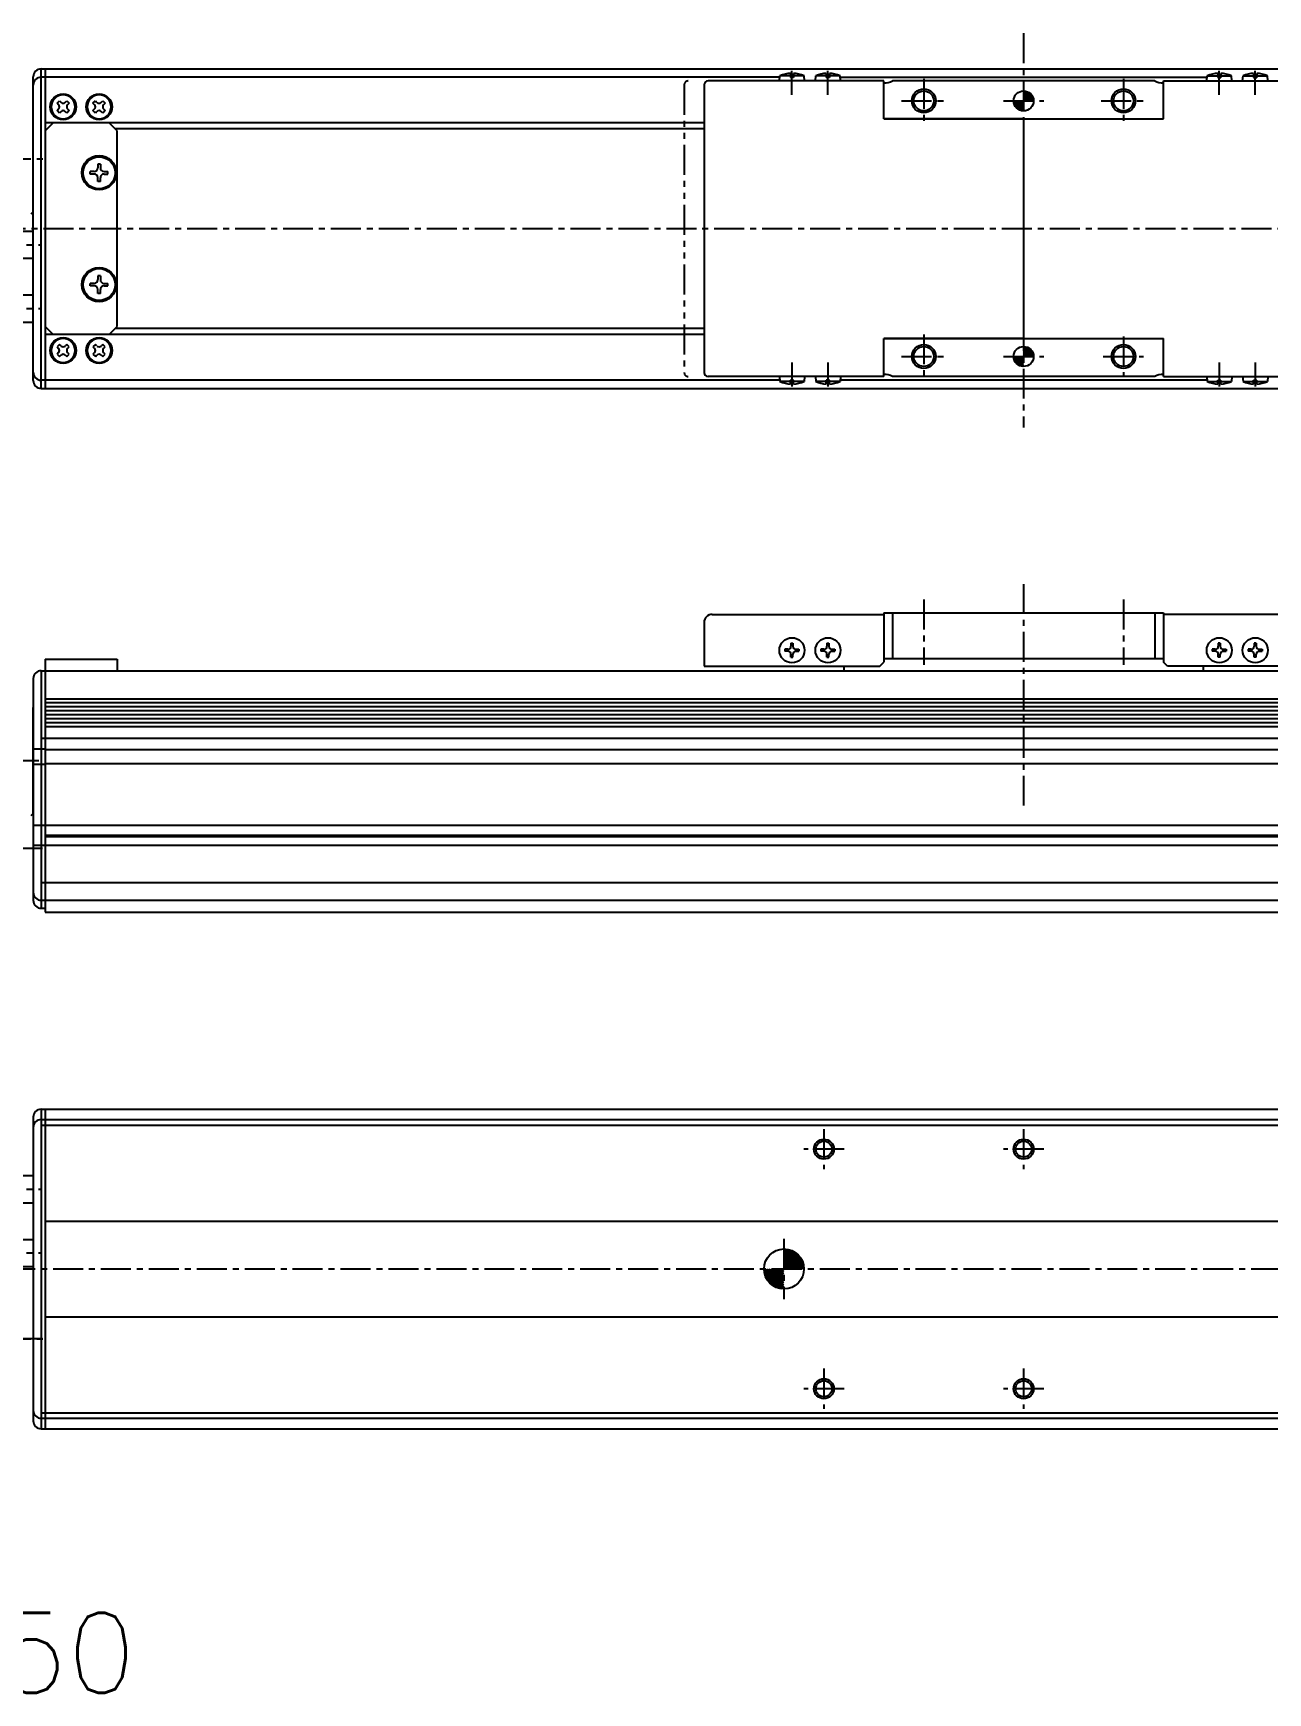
# Model space of a CAD drawing. Extents: x -644 to 749, y 142 to 558.
# Drawn here: x -472.8 to -163.6, y 142.1 to 557.7 of the extents above; entities that cross this region are included whole.
import ezdxf

# ---------------------------------------------------------------- set-up
doc = ezdxf.new("R2010")
doc.units = 0
for name, pattern in [('CENTER', [12, 7.5, -1.5, 1.5, -1.5]), ('CONTINOUS', [0]), ('PHANTOM', [15, 7.5, -1.5, 1.5, -1.5, 1.5, -1.5])]:
    doc.linetypes.add(name, pattern=pattern)
doc.layers.get('0').update_dxf_attribs({"linetype": 'CONTINUOUS'})
doc.layers.add('CENTER', color=1, linetype='CENTER')
doc.styles.get("Standard").update_dxf_attribs({"font": 'txt.shx', "height": 10})

# ---------------------------------------------------------------- blocks, each defined once
blk = doc.blocks.new('*X6')
at = {"color": 0}
for p, q in [((-224.77, 479.18), (-224.72, 479.23)), ((-224.77, 478.95), (-224.51, 479.22)), ((-224.77, 478.73), (-224.31, 479.19)), ((-224.77, 478.51), (-224.13, 479.15)), ((-224.77, 478.28), (-223.96, 479.1)), ((-224.77, 478.06), (-223.8, 479.03)), ((-224.77, 477.83), (-223.65, 478.96)), ((-224.77, 477.61), (-223.5, 478.88)), ((-224.77, 477.39), (-223.36, 478.8)), ((-224.77, 477.16), (-223.23, 478.7)), ((-224.77, 476.94), (-223.11, 478.6)), ((-224.76, 476.73), (-223, 478.49)), ((-224.53, 476.73), (-222.89, 478.38)), ((-224.31, 476.73), (-222.79, 478.25)), ((-224.09, 476.73), (-222.7, 478.12)), ((-223.86, 476.73), (-222.61, 477.99)), ((-227.27, 476.68), (-227.22, 476.73)), ((-227.26, 476.47), (-226.99, 476.73)), ((-227.23, 476.27), (-226.77, 476.73)), ((-227.19, 476.09), (-226.55, 476.73)), ((-227.14, 475.92), (-226.32, 476.73)), ((-227.07, 475.76), (-226.1, 476.73)), ((-227, 475.6), (-225.88, 476.73)), ((-226.92, 475.46), (-225.65, 476.73)), ((-226.84, 475.32), (-225.43, 476.73)), ((-226.74, 475.19), (-225.21, 476.73)), ((-226.64, 475.07), (-224.98, 476.73)), ((-226.53, 474.96), (-224.77, 476.72)), ((-226.42, 474.85), (-224.77, 476.49)), ((-226.29, 474.75), (-224.77, 476.27)), ((-226.16, 474.65), (-224.77, 476.05)), ((-226.03, 474.57), (-224.77, 475.82)), ((-225.88, 474.49), (-224.77, 475.6)), ((-225.73, 474.42), (-224.77, 475.38)), ((-225.56, 474.36), (-224.77, 475.15)), ((-225.39, 474.31), (-224.77, 474.93)), ((-225.21, 474.27), (-224.77, 474.7)), ((-225.01, 474.24), (-224.77, 474.48)), ((-224.8, 474.23), (-224.77, 474.26)), ((-223.64, 476.73), (-222.53, 477.84)), ((-223.42, 476.73), (-222.46, 477.69)), ((-223.19, 476.73), (-222.4, 477.52)), ((-222.97, 476.73), (-222.35, 477.35)), ((-222.75, 476.73), (-222.31, 477.17)), ((-222.52, 476.73), (-222.28, 476.97)), ((-222.3, 476.73), (-222.27, 476.76))]:
    blk.add_line(p, q, dxfattribs=at)
blk = doc.blocks.new('*X7')
at = {"color": 0}
for p, q in [((-227.27, 540.63), (-227.17, 540.73)), ((-227.25, 540.42), (-226.95, 540.73)), ((-227.22, 540.23), (-226.72, 540.73)), ((-227.18, 540.05), (-226.5, 540.73)), ((-227.12, 539.88), (-226.27, 540.73)), ((-227.06, 539.72), (-226.05, 540.73)), ((-226.99, 539.57), (-225.83, 540.73)), ((-226.91, 539.43), (-225.6, 540.73)), ((-226.82, 539.29), (-225.38, 540.73)), ((-226.72, 539.17), (-225.16, 540.73)), ((-226.62, 539.05), (-224.93, 540.73)), ((-226.51, 538.93), (-224.77, 540.67)), ((-226.39, 538.83), (-224.77, 540.44)), ((-224.77, 543.13), (-224.67, 543.23)), ((-224.77, 542.9), (-224.46, 543.21)), ((-224.77, 542.68), (-224.27, 543.18)), ((-224.77, 542.46), (-224.09, 543.14)), ((-224.77, 542.23), (-223.92, 543.08)), ((-224.77, 542.01), (-223.76, 543.02)), ((-224.77, 541.79), (-223.61, 542.95)), ((-224.77, 541.56), (-223.47, 542.87)), ((-224.77, 541.34), (-223.34, 542.78)), ((-224.77, 541.12), (-223.21, 542.68)), ((-224.77, 540.89), (-223.09, 542.58)), ((-224.71, 540.73), (-222.97, 542.47)), ((-224.49, 540.73), (-222.87, 542.35)), ((-224.26, 540.73), (-222.77, 542.23)), ((-224.04, 540.73), (-222.68, 542.09)), ((-223.82, 540.73), (-222.59, 541.95)), ((-223.59, 540.73), (-222.52, 541.81)), ((-223.37, 540.73), (-222.45, 541.65)), ((-223.14, 540.73), (-222.39, 541.49)), ((-222.92, 540.73), (-222.34, 541.31)), ((-222.7, 540.73), (-222.3, 541.12)), ((-222.47, 540.73), (-222.28, 540.92)), ((-226.27, 538.73), (-224.77, 540.22)), ((-226.14, 538.64), (-224.77, 540)), ((-226, 538.55), (-224.77, 539.77)), ((-225.85, 538.47), (-224.77, 539.55)), ((-225.69, 538.41), (-224.77, 539.33)), ((-225.53, 538.35), (-224.77, 539.1)), ((-225.35, 538.3), (-224.77, 538.88)), ((-225.17, 538.26), (-224.77, 538.66)), ((-224.97, 538.24), (-224.77, 538.43))]:
    blk.add_line(p, q, dxfattribs=at)
blk = doc.blocks.new('*X8')
at = {"color": 0}
for p, q in [((-284.77, 253.05), (-284.58, 253.25)), ((-284.77, 252.6), (-284.16, 253.21)), ((-284.77, 252.16), (-283.78, 253.15)), ((-284.77, 251.71), (-283.42, 253.06)), ((-284.77, 251.26), (-283.08, 252.96)), ((-284.77, 250.82), (-282.76, 252.83)), ((-284.77, 250.37), (-282.46, 252.68)), ((-284.77, 249.92), (-282.17, 252.52)), ((-284.77, 249.47), (-281.9, 252.34)), ((-284.77, 249.03), (-281.65, 252.15)), ((-284.77, 248.58), (-281.41, 251.95)), ((-284.65, 248.25), (-281.18, 251.73)), ((-284.21, 248.25), (-280.97, 251.49)), ((-283.76, 248.25), (-280.77, 251.24)), ((-283.31, 248.25), (-280.58, 250.98)), ((-282.87, 248.25), (-280.41, 250.7)), ((-282.42, 248.25), (-280.26, 250.41)), ((-281.97, 248.25), (-280.13, 250.1)), ((-281.52, 248.25), (-280.01, 249.77)), ((-281.08, 248.25), (-279.91, 249.42)), ((-289.77, 248.06), (-289.57, 248.25)), ((-289.74, 247.64), (-289.13, 248.25)), ((-289.67, 247.26), (-288.68, 248.25)), ((-289.59, 246.9), (-288.23, 248.25)), ((-289.48, 246.56), (-287.78, 248.25)), ((-289.35, 246.24), (-287.34, 248.25)), ((-289.2, 245.94), (-286.89, 248.25)), ((-289.04, 245.65), (-286.44, 248.25)), ((-288.87, 245.38), (-286, 248.25)), ((-288.67, 245.12), (-285.55, 248.25)), ((-288.47, 244.88), (-285.1, 248.25)), ((-288.25, 244.66), (-284.77, 248.13)), ((-288.01, 244.44), (-284.77, 247.69)), ((-287.77, 244.25), (-284.77, 247.24)), ((-287.5, 244.06), (-284.77, 246.79)), ((-287.22, 243.89), (-284.77, 246.34)), ((-286.93, 243.74), (-284.77, 245.9)), ((-286.62, 243.6), (-284.77, 245.45)), ((-280.63, 248.25), (-279.84, 249.04)), ((-280.18, 248.25), (-279.79, 248.64)), ((-286.29, 243.49), (-284.77, 245)), ((-285.94, 243.39), (-284.77, 244.55)), ((-285.57, 243.31), (-284.77, 244.11)), ((-285.17, 243.27), (-284.77, 243.66))]:
    blk.add_line(p, q, dxfattribs=at)

msp = doc.modelspace()

# ---------------------------------------------------------------- linework, layer by layer
at = {"color": 7, "linetype": 'CONTINOUS'}
for p, q in [((-470.77, 548.73), (735.23, 548.73)), ((-470.77, 468.73), (-470.77, 548.73)), ((-469.77, 548.73), (-469.77, 468.73)), ((-472.77, 470.73), (-472.77, 546.73)), ((-469.77, 546.66), (-470.77, 546.66)), ((-285.92, 546.66), (-469.77, 546.66)), ((-304.77, 544.73), (-304.77, 472.73)), ((-259.77, 545.73), (-303.77, 545.73)), ((-285.92, 545.73), (-285.81, 547.03)), ((-283.17, 547.03), (-285.81, 547.03)), ((-283.17, 547.62), (-283.17, 546.63)), ((-282.37, 546.63), (-283.17, 546.63)), ((-282.37, 547.62), (-282.37, 546.63)), ((-279.74, 547.03), (-282.37, 547.03)), ((-279.62, 545.73), (-279.74, 547.03)), ((-276.92, 545.73), (-276.81, 547.03)), ((-274.17, 547.03), (-276.81, 547.03)), ((-274.17, 547.62), (-274.17, 546.63)), ((-273.37, 546.63), (-274.17, 546.63)), ((-273.37, 547.62), (-273.37, 546.63)), ((-270.74, 547.03), (-273.37, 547.03)), ((-270.62, 545.73), (-270.74, 547.03)), ((-270.62, 546.66), (-178.92, 546.66)), ((-259.77, 536.23), (-259.77, 545.73)), ((-191.95, 545.73), (-257.59, 545.73)), ((-189.77, 545.73), (-145.77, 545.73)), ((-189.77, 536.23), (-189.77, 545.73)), ((-178.92, 545.73), (-178.81, 547.03)), ((-178.81, 547.03), (-176.17, 547.03)), ((-176.17, 547.62), (-176.17, 546.63)), ((-176.17, 546.63), (-175.37, 546.63)), ((-175.37, 547.62), (-175.37, 546.63)), ((-175.37, 547.03), (-172.74, 547.03)), ((-172.62, 545.73), (-172.74, 547.03)), ((-169.92, 545.73), (-169.81, 547.03)), ((-169.81, 547.03), (-167.17, 547.03)), ((-167.17, 547.62), (-167.17, 546.63)), ((-167.17, 546.63), (-166.37, 546.63)), ((-166.37, 547.62), (-166.37, 546.63)), ((-166.37, 547.03), (-163.74, 547.03)), ((-163.62, 545.73), (-163.74, 547.03)), ((-466.81, 540.17), (-466.21, 540.77)), ((-466.21, 540.77), (-465.8, 540.36)), ((-464.75, 540.36), (-464.34, 540.77)), ((-464.34, 540.77), (-463.73, 540.17)), ((-457.81, 540.17), (-457.21, 540.77)), ((-457.21, 540.77), (-456.8, 540.36)), ((-455.75, 540.36), (-455.34, 540.77)), ((-455.34, 540.77), (-454.73, 540.17)), ((-472.77, 512.98), (-472.77, 539.48)), ((-466.4, 539.76), (-466.81, 540.17)), ((-466.81, 538.29), (-466.4, 538.71)), ((-466.21, 537.69), (-466.81, 538.29)), ((-465.8, 538.11), (-466.21, 537.69)), ((-464.34, 537.69), (-464.75, 538.11)), ((-463.73, 538.29), (-464.34, 537.69)), ((-463.73, 540.17), (-464.15, 539.76)), ((-464.15, 538.71), (-463.73, 538.29)), ((-457.4, 539.76), (-457.81, 540.17)), ((-457.81, 538.29), (-457.4, 538.71)), ((-457.21, 537.69), (-457.81, 538.29)), ((-456.8, 538.11), (-457.21, 537.69)), ((-455.34, 537.69), (-455.75, 538.11)), ((-454.73, 538.29), (-455.34, 537.69)), ((-454.73, 540.17), (-455.15, 539.76)), ((-455.15, 538.71), (-454.73, 538.29)), ((-259.77, 536.23), (-189.77, 536.23)), ((-224.77, 536.23), (-259.77, 536.23)), ((-224.77, 536.23), (-224.77, 481.23)), ((-224.77, 536.23), (-189.77, 536.23)), ((-469.77, 533.23), (-467.77, 535.23)), ((-304.77, 535.23), (-469.77, 535.23)), ((-453.77, 535.23), (-467.77, 535.23)), ((-451.77, 533.23), (-453.77, 535.23)), ((-304.77, 533.73), (-452.27, 533.73)), ((-451.77, 484.23), (-451.77, 533.23)), ((-456.59, 524.93), (-456.59, 523.99)), ((-455.96, 524.93), (-456.59, 524.93)), ((-455.96, 524.93), (-455.96, 523.99)), ((-457.53, 523.05), (-458.47, 523.05)), ((-458.47, 522.42), (-458.47, 523.05)), ((-457.53, 522.42), (-458.47, 522.42)), ((-456.59, 520.53), (-456.59, 521.48)), ((-455.96, 520.53), (-456.59, 520.53)), ((-455.96, 520.53), (-455.96, 521.48)), ((-455.02, 523.05), (-454.07, 523.05)), ((-455.02, 522.42), (-454.07, 522.42)), ((-454.07, 522.42), (-454.07, 523.05)), ((-473.27, 512.48), (-472.77, 512.98)), ((-492.9, 508.13), (-472.77, 508.13)), ((-492.92, 501.33), (-472.77, 501.33)), ((-457.53, 495.05), (-458.47, 495.05)), ((-458.47, 494.42), (-458.47, 495.05)), ((-456.59, 496.93), (-456.59, 495.99)), ((-455.96, 496.93), (-456.59, 496.93)), ((-455.96, 496.93), (-455.96, 495.99)), ((-455.02, 495.05), (-454.07, 495.05)), ((-454.07, 494.42), (-454.07, 495.05)), ((-492.9, 492.13), (-472.77, 492.13)), ((-457.53, 494.42), (-458.47, 494.42)), ((-456.59, 492.53), (-456.59, 493.48)), ((-455.96, 492.53), (-456.59, 492.53)), ((-455.96, 492.53), (-455.96, 493.48)), ((-455.02, 494.42), (-454.07, 494.42)), ((-492.92, 485.33), (-472.77, 485.33)), ((-467.77, 482.23), (-469.77, 484.23)), ((-304.77, 482.23), (-469.77, 482.23)), ((-453.77, 482.23), (-467.77, 482.23)), ((-453.77, 482.23), (-451.77, 484.23)), ((-304.77, 483.73), (-452.27, 483.73)), ((-466.21, 479.77), (-466.81, 479.17)), ((-466.81, 479.17), (-466.4, 478.76)), ((-465.8, 479.36), (-466.21, 479.77)), ((-464.34, 479.77), (-464.75, 479.36)), ((-463.73, 479.17), (-464.34, 479.77)), ((-464.15, 478.76), (-463.73, 479.17)), ((-457.21, 479.77), (-457.81, 479.17)), ((-457.81, 479.17), (-457.4, 478.76)), ((-456.8, 479.36), (-457.21, 479.77)), ((-455.34, 479.77), (-455.75, 479.36)), ((-454.73, 479.17), (-455.34, 479.77)), ((-455.15, 478.76), (-454.73, 479.17)), ((-259.77, 471.73), (-259.77, 481.23)), ((-259.77, 481.23), (-189.77, 481.23)), ((-224.77, 481.23), (-259.77, 481.23)), ((-224.77, 481.23), (-189.77, 481.23)), ((-189.77, 471.73), (-189.77, 481.23)), ((-466.4, 477.71), (-466.81, 477.29)), ((-466.81, 477.29), (-466.21, 476.69)), ((-466.21, 476.69), (-465.8, 477.11)), ((-464.75, 477.11), (-464.34, 476.69)), ((-464.34, 476.69), (-463.73, 477.29)), ((-463.73, 477.29), (-464.15, 477.71)), ((-457.4, 477.71), (-457.81, 477.29)), ((-457.81, 477.29), (-457.21, 476.69)), ((-457.21, 476.69), (-456.8, 477.11)), ((-455.75, 477.11), (-455.34, 476.69)), ((-455.34, 476.69), (-454.73, 477.29)), ((-454.73, 477.29), (-455.15, 477.71)), ((-469.77, 470.8), (-470.77, 470.8)), ((-285.92, 470.8), (-469.77, 470.8)), ((-259.77, 471.73), (-303.77, 471.73)), ((-285.92, 471.73), (-285.81, 470.43)), ((-283.17, 470.43), (-285.81, 470.43)), ((-282.37, 470.83), (-283.17, 470.83)), ((-283.17, 469.84), (-283.17, 470.83)), ((-282.37, 469.84), (-282.37, 470.83)), ((-279.74, 470.43), (-282.37, 470.43)), ((-279.62, 471.73), (-279.74, 470.43)), ((-276.92, 471.73), (-276.81, 470.43)), ((-274.17, 470.43), (-276.81, 470.43)), ((-274.17, 469.84), (-274.17, 470.83)), ((-273.37, 470.83), (-274.17, 470.83)), ((-273.37, 469.84), (-273.37, 470.83)), ((-270.74, 470.43), (-273.37, 470.43)), ((-270.62, 471.73), (-270.74, 470.43)), ((-178.92, 470.8), (-270.62, 470.8)), ((-191.95, 471.73), (-257.59, 471.73)), ((-189.77, 471.73), (-145.77, 471.73)), ((-178.92, 471.73), (-178.81, 470.43)), ((-178.81, 470.43), (-176.17, 470.43)), ((-176.17, 469.84), (-176.17, 470.83)), ((-176.17, 470.83), (-175.37, 470.83)), ((-175.37, 469.84), (-175.37, 470.83)), ((-175.37, 470.43), (-172.74, 470.43)), ((-172.62, 471.73), (-172.74, 470.43)), ((-169.92, 471.73), (-169.81, 470.43)), ((-169.81, 470.43), (-167.17, 470.43)), ((-167.17, 470.83), (-166.37, 470.83)), ((-167.17, 469.84), (-167.17, 470.83)), ((-166.37, 469.84), (-166.37, 470.83)), ((-166.37, 470.43), (-163.74, 470.43)), ((-163.62, 471.73), (-163.74, 470.43)), ((-470.77, 468.73), (735.23, 468.73)), ((-302.77, 412.16), (-259.77, 412.16)), ((-259.77, 412.56), (-189.77, 412.56)), ((-259.77, 412.56), (-259.77, 400.16)), ((-257.59, 412.56), (-257.59, 401.09)), ((-191.95, 412.56), (-191.95, 401.09)), ((-189.77, 412.56), (-189.77, 400.16)), ((-146.77, 412.16), (-189.77, 412.16)), ((-304.77, 410.16), (-304.77, 399.16)), ((-283.77, 403.41), (-284.52, 403.41)), ((-284.52, 403.41), (-284.52, 402.91)), ((-283.02, 404.91), (-282.52, 404.91)), ((-283.02, 404.91), (-283.02, 404.16)), ((-282.52, 404.91), (-282.52, 404.16)), ((-281.78, 403.41), (-281.02, 403.41)), ((-281.02, 403.41), (-281.02, 402.91)), ((-274.77, 403.41), (-275.52, 403.41)), ((-275.52, 403.41), (-275.52, 402.91)), ((-274.02, 404.91), (-273.52, 404.91)), ((-274.02, 404.91), (-274.02, 404.16)), ((-273.52, 404.91), (-273.52, 404.16)), ((-272.78, 403.41), (-272.02, 403.41)), ((-272.02, 403.41), (-272.02, 402.91)), ((-176.77, 403.41), (-177.52, 403.41)), ((-177.52, 403.41), (-177.52, 402.91)), ((-176.02, 404.91), (-176.02, 404.16)), ((-175.52, 404.91), (-176.02, 404.91)), ((-175.52, 404.91), (-175.52, 404.16)), ((-174.78, 403.41), (-174.02, 403.41)), ((-174.02, 403.41), (-174.02, 402.91)), ((-167.77, 403.41), (-168.52, 403.41)), ((-168.52, 403.41), (-168.52, 402.91)), ((-167.02, 404.91), (-167.02, 404.16)), ((-166.52, 404.91), (-167.02, 404.91)), ((-166.52, 404.91), (-166.52, 404.16)), ((-165.78, 403.41), (-165.02, 403.41)), ((-165.02, 403.41), (-165.02, 402.91)), ((-469.77, 400.96), (-469.77, 398.06)), ((-469.77, 400.96), (-451.77, 400.96)), ((-451.77, 400.96), (-451.77, 398.06)), ((-304.77, 399.16), (-260.77, 399.16)), ((-283.77, 402.91), (-284.52, 402.91)), ((-283.02, 401.41), (-283.02, 402.16)), ((-283.02, 401.41), (-282.52, 401.41)), ((-282.52, 401.41), (-282.52, 402.16)), ((-281.78, 402.91), (-281.02, 402.91)), ((-274.77, 402.91), (-275.52, 402.91)), ((-274.02, 401.41), (-274.02, 402.16)), ((-274.02, 401.41), (-273.52, 401.41)), ((-273.52, 401.41), (-273.52, 402.16)), ((-272.78, 402.91), (-272.02, 402.91)), ((-269.77, 399.16), (-269.77, 398.06)), ((-260.77, 399.16), (-259.77, 400.16)), ((-259.77, 401.09), (-189.77, 401.09)), ((-257.59, 401.12), (-191.95, 401.12)), ((-188.77, 399.16), (-189.77, 400.16)), ((-144.77, 399.16), (-188.77, 399.16)), ((-179.77, 399.16), (-179.77, 398.06)), ((-176.77, 402.91), (-177.52, 402.91)), ((-176.02, 401.41), (-176.02, 402.16)), ((-175.52, 401.41), (-176.02, 401.41)), ((-175.52, 401.41), (-175.52, 402.16)), ((-174.78, 402.91), (-174.02, 402.91)), ((-167.77, 402.91), (-168.52, 402.91)), ((-167.02, 401.41), (-167.02, 402.16)), ((-166.52, 401.41), (-167.02, 401.41)), ((-166.52, 401.41), (-166.52, 402.16)), ((-165.78, 402.91), (-165.02, 402.91)), ((-472.77, 396.06), (-472.77, 340.56)), ((-470.77, 398.06), (735.23, 398.06)), ((-470.77, 398.06), (-470.77, 338.56)), ((-469.77, 398.06), (-469.77, 337.56)), ((-469.77, 391.04), (734.23, 391.04)), ((-472.77, 362.31), (-472.77, 388.81)), ((-469.77, 390.05), (734.23, 390.05)), ((-469.77, 389.06), (734.23, 389.06)), ((-469.77, 388.06), (734.23, 388.06)), ((-469.77, 387.07), (734.23, 387.07)), ((-469.77, 386.08), (734.23, 386.08)), ((-469.77, 385.09), (734.23, 385.09)), ((-469.77, 384.09), (734.23, 384.09)), ((-472.77, 378.46), (-469.77, 378.46)), ((-470.77, 381.18), (735.23, 381.18)), ((-469.77, 378.31), (734.23, 378.31)), ((-472.77, 374.66), (-469.77, 374.66)), ((-469.77, 374.81), (734.23, 374.81)), ((-473.27, 361.81), (-472.77, 362.31)), ((-472.77, 359.4), (734.23, 359.4)), ((-472.77, 354.33), (734.23, 354.33)), ((-469.77, 356.86), (734.23, 356.86)), ((-469.77, 356.56), (734.23, 356.56)), ((-470.77, 345.06), (735.23, 345.06)), ((-470.77, 340.56), (735.23, 340.56)), ((-470.77, 338.56), (-469.77, 338.56)), ((-469.77, 337.56), (734.23, 337.56)), ((-470.77, 288.25), (735.23, 288.25)), ((-470.77, 288.25), (-470.77, 208.25)), ((-469.77, 288.25), (-469.77, 208.25)), ((-472.77, 286.25), (-472.77, 210.25)), ((-470.77, 285.65), (735.23, 285.65)), ((-470.77, 284.25), (735.23, 284.25)), ((-492.92, 271.65), (-472.77, 271.65)), ((-492.9, 264.85), (-472.77, 264.85)), ((-469.77, 260.25), (734.23, 260.25)), ((-492.92, 255.65), (-472.77, 255.65)), ((-492.9, 248.85), (-472.77, 248.85)), ((-469.77, 236.25), (734.23, 236.25)), ((-470.77, 212.25), (735.23, 212.25)), ((-470.77, 210.85), (735.23, 210.85)), ((-470.77, 208.25), (735.23, 208.25))]:
    msp.add_line(p, q, dxfattribs=at)
at = {"color": 3, "linetype": 'PHANTOM'}
msp.add_line((-309.77, 544.73), (-309.77, 472.73), dxfattribs=at)
at = {"color": 7, "linetype": 'CONTINOUS'}
for centre, radius in [((-465.27, 539.23), 3.25), ((-456.27, 539.23), 3.25), ((-249.77, 540.73), 3), ((-249.77, 540.73), 2.5), ((-224.77, 540.73), 2.5), ((-199.77, 540.73), 3), ((-199.77, 540.73), 2.5), ((-456.27, 522.73), 4.3), ((-456.27, 522.73), 4), ((-456.27, 494.73), 4.3), ((-456.27, 494.73), 4), ((-465.27, 478.23), 3.25), ((-456.27, 478.23), 3.25), ((-249.77, 476.73), 3), ((-249.77, 476.73), 2.5), ((-224.77, 476.73), 2.5), ((-199.77, 476.73), 3), ((-199.77, 476.73), 2.5), ((-282.77, 403.16), 3.15), ((-273.77, 403.16), 3.15), ((-175.77, 403.16), 3.15), ((-166.77, 403.16), 3.15), ((-274.77, 278.25), 2.5), ((-274.77, 278.25), 2), ((-224.77, 278.25), 2.5), ((-224.77, 278.25), 2), ((-284.77, 248.25), 5), ((-274.77, 218.25), 2.5), ((-274.77, 218.25), 2), ((-224.77, 218.25), 2.5), ((-224.77, 218.25), 2)]:
    msp.add_circle(centre, radius, dxfattribs=at)
for centre, radius, start, end in [((-470.77, 546.73), 2, 90, 180), ((-470.77, 544.66), 2, 90, 180), ((-303.77, 544.73), 1, 90, 180), ((-282.77, 539.65), 7.98, 92.8723, 112.3565), ((-282.77, 539.65), 7.98, 67.6435, 87.1277), ((-273.77, 539.65), 7.98, 92.8723, 112.3565), ((-273.77, 539.65), 7.98, 67.6435, 87.1277), ((-259.77, 550.23), 5, 270, 295.8419), ((-189.77, 550.23), 5, 244.1581, 270), ((-175.77, 539.65), 7.98, 92.8723, 112.3565), ((-175.77, 539.65), 7.98, 67.6435, 87.1277), ((-166.77, 539.65), 7.98, 92.8723, 112.3565), ((-166.77, 539.65), 7.98, 67.6435, 87.1277), ((-465.27, 539.23), 3, 0.0003, 0), ((-465.27, 540.88), 0.742, 225, 315), ((-456.27, 539.23), 3, 0.0003, 0), ((-456.27, 540.88), 0.742, 225, 315), ((-466.92, 539.23), 0.742, 315, 44.9999), ((-465.27, 537.58), 0.742, 45, 134.9999), ((-463.62, 539.23), 0.742, 135, 224.9999), ((-457.92, 539.23), 0.742, 315, 44.9999), ((-456.27, 537.58), 0.742, 45, 134.9999), ((-454.62, 539.23), 0.742, 135, 224.9999), ((-457.53, 523.99), 0.94, 270, 0), ((-455.02, 523.99), 0.94, 180, 270), ((-457.53, 521.48), 0.94, 360, 90), ((-455.02, 521.48), 0.94, 89.9999, 180), ((-457.53, 495.99), 0.94, 270, 0), ((-455.02, 495.99), 0.94, 180, 270), ((-457.53, 493.48), 0.94, 360, 90), ((-455.02, 493.48), 0.94, 89.9999, 180), ((-465.27, 478.23), 3, 0, 359.9997), ((-466.92, 478.23), 0.742, 315.0001, 45), ((-465.27, 479.88), 0.742, 225.0001, 315), ((-463.62, 478.23), 0.742, 135.0001, 225), ((-456.27, 478.23), 3, 0, 359.9997), ((-457.92, 478.23), 0.742, 315.0001, 45), ((-456.27, 479.88), 0.742, 225.0001, 315), ((-454.62, 478.23), 0.742, 135.0001, 225), ((-465.27, 476.58), 0.742, 45, 135), ((-456.27, 476.58), 0.742, 45, 135), ((-470.77, 472.8), 2, 180, 270), ((-470.77, 470.73), 2, 180, 270), ((-303.77, 472.73), 1, 180, 270), ((-282.77, 477.81), 7.98, 247.6435, 267.1277), ((-282.77, 477.81), 7.98, 272.8723, 292.3565), ((-273.77, 477.81), 7.98, 247.6435, 267.1277), ((-273.77, 477.81), 7.98, 272.8723, 292.3565), ((-259.77, 467.23), 5, 64.1581, 90), ((-189.77, 467.23), 5, 90, 115.8419), ((-175.77, 477.81), 7.98, 247.6435, 267.1277), ((-175.77, 477.81), 7.98, 272.8723, 292.3565), ((-166.77, 477.81), 7.98, 247.6435, 267.1277), ((-166.77, 477.81), 7.98, 272.8723, 292.3565), ((-302.77, 410.16), 2, 90, 180), ((-283.77, 404.16), 0.748, 270, 0), ((-281.78, 404.16), 0.748, 180, 270), ((-274.77, 404.16), 0.748, 270, 0), ((-272.78, 404.16), 0.748, 180, 270), ((-176.77, 404.16), 0.748, 270, 0), ((-174.78, 404.16), 0.748, 180, 270), ((-167.77, 404.16), 0.748, 270, 0), ((-165.78, 404.16), 0.748, 180, 270), ((-283.77, 402.16), 0.748, 0, 90.0001), ((-281.78, 402.16), 0.748, 90, 180), ((-274.77, 402.16), 0.748, 0, 90.0001), ((-272.78, 402.16), 0.748, 90, 180), ((-176.77, 402.16), 0.748, 360, 90), ((-174.78, 402.16), 0.748, 89.9999, 180), ((-167.77, 402.16), 0.748, 360, 90), ((-165.78, 402.16), 0.748, 89.9999, 180), ((-470.77, 396.06), 2, 90, 180), ((-470.77, 342.56), 2, 180, 270), ((-470.77, 340.56), 2, 180, 270), ((-470.77, 286.25), 2, 90, 180), ((-470.77, 283.65), 2, 90, 180), ((-470.77, 212.85), 2, 180, 270), ((-470.77, 210.25), 2, 180, 270)]:
    msp.add_arc(centre, radius, start, end, dxfattribs=at)
at = {"color": 3, "linetype": 'PHANTOM'}
for centre, start, end in [((-308.77, 544.73), 90, 180), ((-308.77, 472.73), 180, 270)]:
    msp.add_arc(centre, 1, start, end, dxfattribs=at)
at = {"layer": 'CENTER', "color": 1, "linetype": 'CENTER'}
for p, q in [((-224.77, 557.68), (-224.77, 458.91)), ((-282.77, 542.23), (-282.77, 548.23)), ((-273.77, 542.23), (-273.77, 548.23)), ((-249.77, 546.27), (-249.77, 535.19)), ((-199.77, 546.27), (-199.77, 535.19)), ((-175.77, 542.23), (-175.77, 548.23)), ((-166.77, 542.23), (-166.77, 548.23)), ((-255.31, 540.73), (-244.23, 540.73)), ((-229.81, 540.73), (-219.73, 540.73)), ((-205.31, 540.73), (-194.23, 540.73)), ((-504.88, 526.23), (-469.77, 526.23)), ((749.28, 508.73), (-509.96, 508.73)), ((-495.47, 504.73), (-470.83, 504.73)), ((-495.47, 488.73), (-470.83, 488.73)), ((-249.77, 482.27), (-249.77, 471.19)), ((-199.77, 481.77), (-199.77, 471.69)), ((-282.77, 475.23), (-282.77, 469.23)), ((-273.77, 475.23), (-273.77, 469.23)), ((-255.31, 476.73), (-244.23, 476.73)), ((-229.81, 476.73), (-219.73, 476.73)), ((-204.81, 476.73), (-194.73, 476.73)), ((-175.77, 475.23), (-175.77, 469.23)), ((-166.77, 475.23), (-166.77, 469.23)), ((-224.77, 419.76), (-224.77, 363.18)), ((-249.77, 415.88), (-249.77, 399.53)), ((-199.77, 415.88), (-199.77, 399.53)), ((-514.9, 375.56), (-469.77, 375.56)), ((-470.43, 353.56), (-478.54, 353.56)), ((-274.77, 283.29), (-274.77, 273.21)), ((-224.77, 283.29), (-224.77, 273.21)), ((-269.73, 278.25), (-279.81, 278.25)), ((-219.73, 278.25), (-229.81, 278.25)), ((-495.47, 268.25), (-470.83, 268.25)), ((-284.77, 255.79), (-284.77, 240.71)), ((-495.47, 252.25), (-470.83, 252.25)), ((-515.8, 248.25), (745.16, 248.25)), ((-504.88, 230.75), (-469.77, 230.75)), ((-470.43, 230.75), (-478.54, 230.75)), ((-274.77, 223.29), (-274.77, 213.21)), ((-224.77, 223.29), (-224.77, 213.21)), ((-269.73, 218.25), (-279.81, 218.25)), ((-219.73, 218.25), (-229.81, 218.25))]:
    msp.add_line(p, q, dxfattribs=at)

# ---------------------------------------------------------------- block references
at = {"color": 7, "linetype": 'CONTINUOUS'}
for name in ['*X7', '*X6', '*X8']:
    msp.add_blockref(name, (0, 0), dxfattribs=at)

# ---------------------------------------------------------------- texts
msp.add_text('RSH2CB-850', height=20).set_placement((-627.95, 142.12))

doc.saveas('drawing.dxf')
